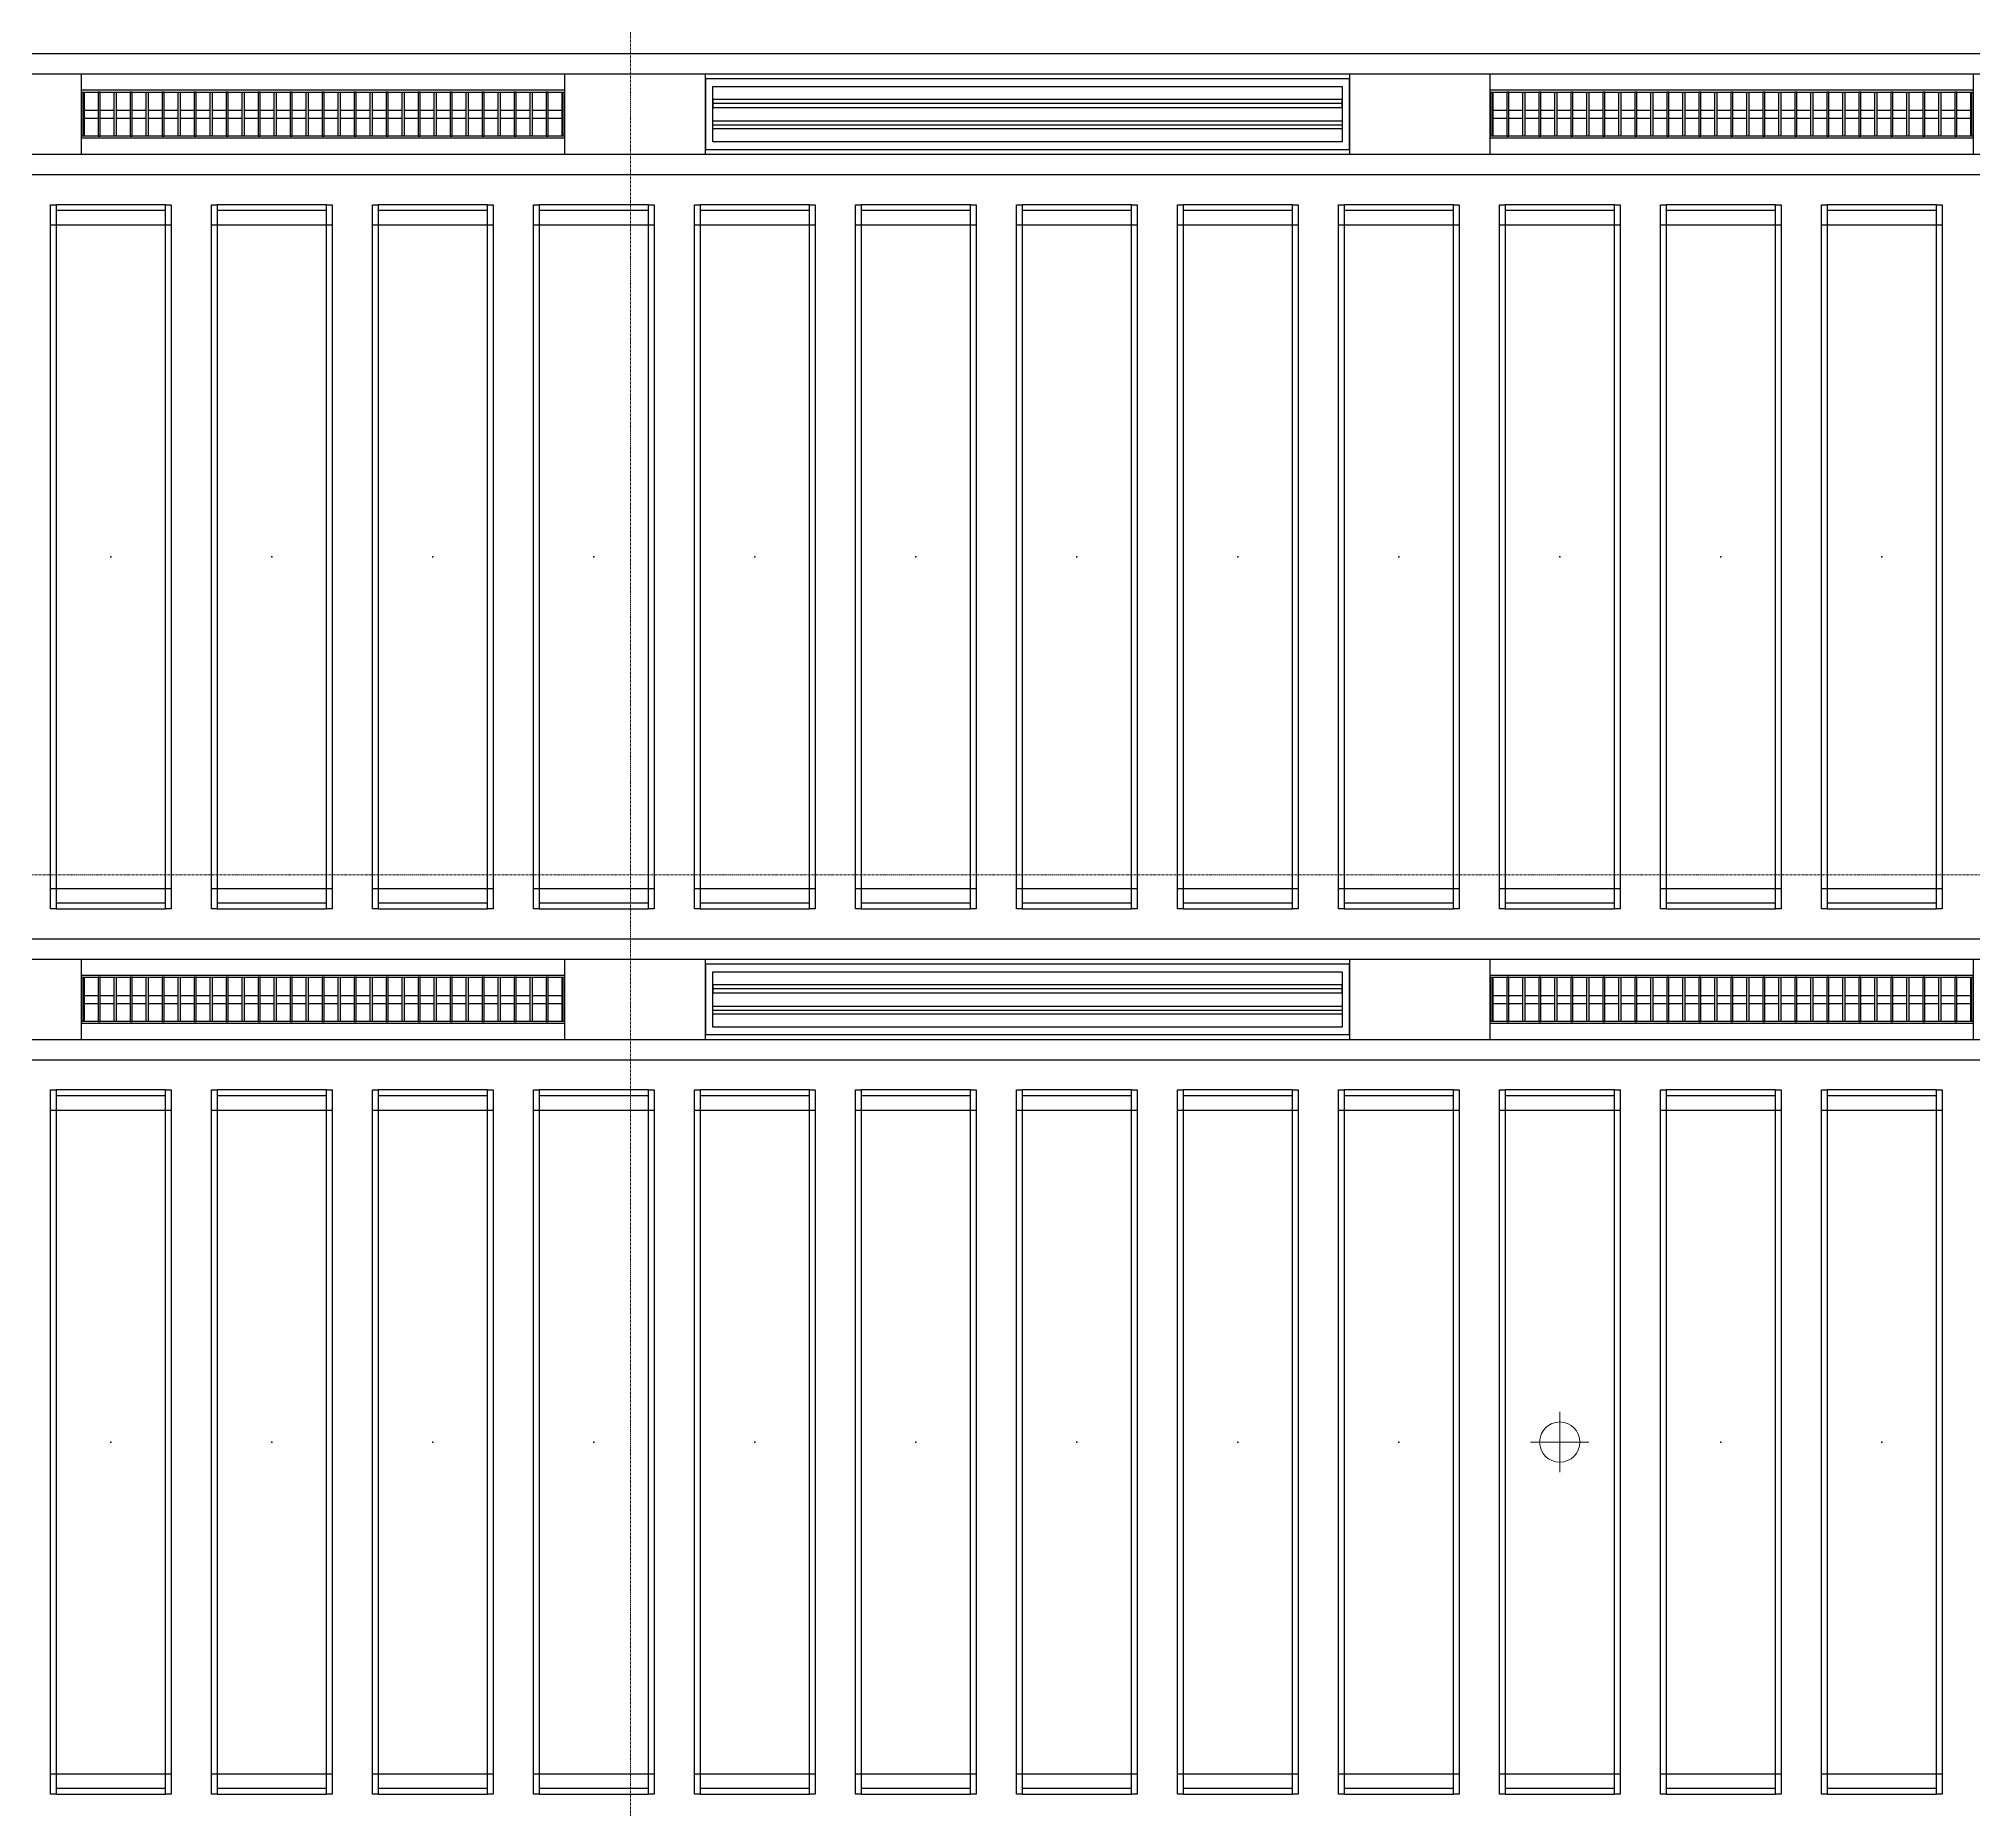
# Model space of a CAD drawing. Header units: millimetres. Extents: x -962357 to -591933, y -35273 to 59420.
# Drawn here: x -711951 to -707144, y 1258 to 5658 of the extents above; entities that cross this region are included whole.
import ezdxf
from ezdxf.enums import TextEntityAlignment as Align

# ---------------------------------------------------------------- set-up
doc = ezdxf.new("R2010")
doc.units = ezdxf.units.MM
doc.linetypes.add('DPA_Grid _ Level 100', pattern=[10, 5.5, -1.6, 1.3, -1.6])
for name, color, linetype in [('000 - WIPEOUT', 250, 'Continuous'), ('001 - ASCESSORIES', 251, 'Continuous'), ('A04_TUBE SERIES', 2, 'Continuous'), ('A11_ALU.SOLID SHEET', 2, 'Continuous')]:
    doc.layers.add(name, color=color, linetype=linetype)
for name, color, linetype, lineweight in [('008 - LIGHTING', 1, 'Continuous', 9), ('A-DETL-GENF', 2, 'Continuous', 9), ('E-LITE-EQPM', 2, 'Continuous', 9), ('S-GRID', 251, 'Continuous', 9)]:
    doc.layers.add(name, color=color, linetype=linetype, lineweight=lineweight)

# ---------------------------------------------------------------- blocks, each defined once
blk = doc.blocks.new('LGF_DL_SAA_LowPower_DL1a - LGF_DL_SAA_LowPower_DL1a-8832329-4130-01 MULTI-PURPOSE LEVEL - REFLECTED CEILING PLAN')
at = {"layer": 'A-DETL-GENF'}
for p, q in [((0, 75), (0, -75)), ((72.5, 0), (-72.5, 0))]:
    blk.add_line(p, q, dxfattribs=at)
blk.add_circle((0, 0), 50, dxfattribs=at)
blk = doc.blocks.new('C-1-PP19-AR-4130-01-B_20250829-225100_EXLIGHT')
at = {"layer": 'E-LITE-EQPM', "extrusion": (0, 0, -1), "rotation": 180}
blk.add_blockref('LGF_DL_SAA_LowPower_DL1a - LGF_DL_SAA_LowPower_DL1a-8832329-4130-01 MULTI-PURPOSE LEVEL - REFLECTED CEILING PLAN', (-36508.5, -1410), dxfattribs=at)
blk = doc.blocks.new('*U742')
blk.add_point((0, 0))
at = {"layer": 'Defpoints', "color": 250}
blk.add_text('AL.SHEET-HAT-TYPE-C', height=7, rotation=270, dxfattribs=at).set_placement((15, 0), align=Align.BOTTOM_CENTER)
blk.add_wipeout([(0, -100), (350, -100), (350, 100), (0, 100)]).dxf.layer = '000 - WIPEOUT'
at = {"layer": 'A11_ALU.SOLID SHEET', "color": 0}
blk.add_lwpolyline([(0, -100), (350, -100), (350, 100), (0, 100)], close=True, dxfattribs=at)
blk = doc.blocks.new('*U724')
blk.add_wipeout([(-25, 0), (25, 0), (25, 24555), (-25, 24555)]).dxf.layer = '000 - WIPEOUT'
at = {"layer": 'A04_TUBE SERIES', "color": 0}
blk.add_lwpolyline([(-25, 0), (25, 0), (25, 24555), (-25, 24555)], close=True, dxfattribs=at)
at = {"layer": 'Defpoints', "color": 250, "flags": 1}
blk.add_attdef('EXTR.OVL-LENGTH_', (-33.1, -9), '', height=5, dxfattribs=at)
blk = doc.blocks.new('*U726')
blk.add_wipeout([(-25, 0), (25, 0), (25, 24555), (-25, 24555)]).dxf.layer = '000 - WIPEOUT'
at = {"layer": 'A04_TUBE SERIES', "color": 0}
blk.add_lwpolyline([(-25, 0), (25, 0), (25, 24555), (-25, 24555)], close=True, dxfattribs=at)
at = {"layer": 'Defpoints', "color": 250, "flags": 1}
blk.add_attdef('EXTR.OVL-LENGTH_', (-33.1, -9), '', height=5, dxfattribs=at)
blk = doc.blocks.new('*U526')
at = {"layer": '001 - ASCESSORIES', "color": 0, "linetype": 'ByBlock'}
blk.add_lwpolyline([(800, 87.5), (-800, 87.5), (-800, -87.5), (800, -87.5)], close=True, dxfattribs=at)
at = {"layer": '001 - ASCESSORIES', "linetype": 'ByBlock'}
for points in [[(-781.5, 69), (781.5, 69), (781.5, -69), (-781.5, -69)], [(781.5, 36.3), (-781.5, 36.3), (-781.5, 16.3), (781.5, 16.3)], [(-781.5, -16.3), (781.5, -16.3), (781.5, -36.3), (-781.5, -36.3)]]:
    blk.add_lwpolyline(points, close=True, dxfattribs=at)
for points in [[(781.5, 26.3), (-781.5, 26.3)], [(-781.5, -26.3), (781.5, -26.3)]]:
    blk.add_lwpolyline(points, dxfattribs=at)
blk = doc.blocks.new('*U570')
at = {"color": 1}
blk.add_wipeout([(600, -60), (-600, -60), (-600, 60), (600, 60)], dxfattribs=at).dxf.layer = '000 - WIPEOUT'
at = {"layer": '001 - ASCESSORIES', "color": 0}
blk.add_lwpolyline([(600, -60), (-600, -60), (-600, 60), (600, 60)], close=True, dxfattribs=at)
at = {"layer": '001 - ASCESSORIES'}
for points in [[(-593.5, -55), (-598.5, -55), (-598.5, 55), (-593.5, 55)], [(595, -55), (-595, -55), (-595, 55), (595, 55)], [(-558.8, -55), (-553.8, -55), (-553.8, 55), (-558.8, 55)], [(-514, -55), (-519, -55), (-519, 55), (-514, 55)], [(-479.3, -55), (-474.3, -55), (-474.3, 55), (-479.3, 55)], [(-434.6, -55), (-439.6, -55), (-439.6, 55), (-434.6, 55)], [(-399.8, -55), (-394.8, -55), (-394.8, 55), (-399.8, 55)], [(-355.1, -55), (-360.1, -55), (-360.1, 55), (-355.1, 55)], [(-320.4, -55), (-315.4, -55), (-315.4, 55), (-320.4, 55)], [(-275.6, -55), (-280.6, -55), (-280.6, 55), (-275.6, 55)], [(-240.9, -55), (-235.9, -55), (-235.9, 55), (-240.9, 55)], [(-196.2, -55), (-201.2, -55), (-201.2, 55), (-196.2, 55)], [(-161.4, -55), (-156.4, -55), (-156.4, 55), (-161.4, 55)], [(-116.7, -55), (-121.7, -55), (-121.7, 55), (-116.7, 55)], [(-82, -55), (-77, -55), (-77, 55), (-82, 55)], [(-37.2, -55), (-42.2, -55), (-42.2, 55), (-37.2, 55)], [(-2.5, -55), (2.5, -55), (2.5, 55), (-2.5, 55)], [(42.2, -55), (37.2, -55), (37.2, 55), (42.2, 55)], [(77, -55), (82, -55), (82, 55), (77, 55)], [(121.7, -55), (116.7, -55), (116.7, 55), (121.7, 55)], [(156.4, -55), (161.4, -55), (161.4, 55), (156.4, 55)], [(201.2, -55), (196.2, -55), (196.2, 55), (201.2, 55)], [(235.9, -55), (240.9, -55), (240.9, 55), (235.9, 55)], [(280.6, -55), (275.6, -55), (275.6, 55), (280.6, 55)], [(315.4, -55), (320.4, -55), (320.4, 55), (315.4, 55)], [(360.1, -55), (355.1, -55), (355.1, 55), (360.1, 55)], [(394.8, -55), (399.8, -55), (399.8, 55), (394.8, 55)], [(439.6, -55), (434.6, -55), (434.6, 55), (439.6, 55)], [(474.3, -55), (479.3, -55), (479.3, 55), (474.3, 55)], [(519, -55), (514, -55), (514, 55), (519, 55)], [(553.8, -55), (558.8, -55), (558.8, 55), (553.8, 55)], [(598.5, -55), (593.5, -55), (593.5, 55), (598.5, 55)]]:
    blk.add_lwpolyline(points, close=True, dxfattribs=at)
for points in [[(-593.5, 10), (-558.8, 10)], [(-553.8, 10), (-519, 10)], [(-514, 10), (-479.3, 10)], [(-474.3, 10), (-439.6, 10)], [(-434.6, 10), (-399.8, 10)], [(-394.8, 10), (-360.1, 10)], [(-355.1, 10), (-320.4, 10)], [(-315.4, 10), (-280.6, 10)], [(-275.6, 10), (-240.9, 10)], [(-235.9, 10), (-201.2, 10)], [(-196.2, 10), (-161.4, 10)], [(-156.4, 10), (-121.7, 10)], [(-116.7, 10), (-82, 10)], [(-77, 10), (-42.2, 10)], [(-37.2, 10), (-2.5, 10)], [(2.5, 10), (37.2, 10)], [(42.2, 10), (77, 10)], [(82, 10), (116.7, 10)], [(121.7, 10), (156.4, 10)], [(161.4, 10), (196.2, 10)], [(201.2, 10), (235.9, 10)], [(240.9, 10), (275.6, 10)], [(280.6, 10), (315.4, 10)], [(320.4, 10), (355.1, 10)], [(360.1, 10), (394.8, 10)], [(399.8, 10), (434.6, 10)], [(439.6, 10), (474.3, 10)], [(479.3, 10), (514, 10)], [(519, 10), (553.8, 10)], [(558.8, 10), (593.5, 10)], [(-593.5, -10), (-558.8, -10)], [(-553.8, -10), (-519, -10)], [(-514, -10), (-479.3, -10)], [(-474.3, -10), (-439.6, -10)], [(-434.6, -10), (-399.8, -10)], [(-394.8, -10), (-360.1, -10)], [(-355.1, -10), (-320.4, -10)], [(-315.4, -10), (-280.6, -10)], [(-275.6, -10), (-240.9, -10)], [(-235.9, -10), (-201.2, -10)], [(-196.2, -10), (-161.4, -10)], [(-156.4, -10), (-121.7, -10)], [(-116.7, -10), (-82, -10)], [(-77, -10), (-42.2, -10)], [(-37.2, -10), (-2.5, -10)], [(2.5, -10), (37.2, -10)], [(42.2, -10), (77, -10)], [(82, -10), (116.7, -10)], [(121.7, -10), (156.4, -10)], [(161.4, -10), (196.2, -10)], [(201.2, -10), (235.9, -10)], [(240.9, -10), (275.6, -10)], [(280.6, -10), (315.4, -10)], [(320.4, -10), (355.1, -10)], [(360.1, -10), (394.8, -10)], [(399.8, -10), (434.6, -10)], [(439.6, -10), (474.3, -10)], [(479.3, -10), (514, -10)], [(519, -10), (553.8, -10)], [(558.8, -10), (593.5, -10)]]:
    blk.add_lwpolyline(points, dxfattribs=at)
blk = doc.blocks.new('*U734')
blk.add_wipeout([(-25, 0), (25, 0), (25, 81755), (-25, 81755)]).dxf.layer = '000 - WIPEOUT'
at = {"layer": 'A04_TUBE SERIES', "color": 0}
blk.add_lwpolyline([(-25, 0), (25, 0), (25, 81755), (-25, 81755)], close=True, dxfattribs=at)
at = {"layer": 'Defpoints', "color": 250, "flags": 1}
blk.add_attdef('EXTR.OVL-LENGTH_', (-33.1, -9), '', height=5, dxfattribs=at)
blk = doc.blocks.new('*U731')
blk.add_wipeout([(-25, 0), (25, 0), (25, 81755), (-25, 81755)]).dxf.layer = '000 - WIPEOUT'
at = {"layer": 'A04_TUBE SERIES', "color": 0}
blk.add_lwpolyline([(-25, 0), (25, 0), (25, 81755), (-25, 81755)], close=True, dxfattribs=at)
at = {"layer": 'Defpoints', "color": 250, "flags": 1}
blk.add_attdef('EXTR.OVL-LENGTH_', (-33.1, -9), '', height=5, dxfattribs=at)
blk = doc.blocks.new('*U619')
for p, q in [((-825.3, 650), (-825.3, 950)), ((825, 950), (825, 650)), ((-825.3, 250), (-825.3, 550)), ((825, 550), (825, 250)), ((-825.3, -150), (-825.3, 150)), ((825, 150), (825, -150)), ((-825.3, -550), (-825.3, -250)), ((825, -250), (825, -550)), ((-825.3, -950), (-825.3, -650)), ((825, -650), (825, -950)), ((-825.3, -1350), (-825.3, -1050)), ((825, -1050), (825, -1350)), ((-825.3, -1750), (-825.3, -1450)), ((825, -1450), (825, -1750)), ((-825.3, -2150), (-825.3, -1850)), ((825, -1850), (825, -2150)), ((-825.3, -2550), (-825.3, -2250)), ((825, -2250), (825, -2550)), ((-825.3, -2950), (-825.3, -2650)), ((825, -2650), (825, -2950)), ((-825.3, -3350), (-825.3, -3050)), ((825, -3050), (825, -3350)), ((-825.3, -3750), (-825.3, -3450)), ((825, -3450), (825, -3750))]:
    blk.add_line(p, q)
for p in [(0, 800), (0, 400), (0, 0), (0, -400), (0, -800), (0, -1200), (0, -1600), (0, -2000), (0, -2400), (0, -2800), (0, -3200), (0, -3600)]:
    blk.add_point(p)
at = {"layer": 'A11_ALU.SOLID SHEET', "color": 0}
for points in [[(-875, 950), (875, 950), (875, 936), (-875, 936)], [(-875, 664), (-861, 664), (-861, 936), (-875, 936)], [(875, 936), (861, 936), (861, 664), (875, 664)], [(-875, 664), (875, 664), (875, 650), (-875, 650)], [(-875, 550), (875, 550), (875, 536), (-875, 536)], [(-875, 264), (-861, 264), (-861, 536), (-875, 536)], [(875, 536), (861, 536), (861, 264), (875, 264)], [(-875, 264), (875, 264), (875, 250), (-875, 250)], [(-875, 150), (875, 150), (875, 136), (-875, 136)], [(-875, -136), (-861, -136), (-861, 136), (-875, 136)], [(875, 136), (861, 136), (861, -136), (875, -136)], [(-875, -136), (875, -136), (875, -150), (-875, -150)], [(-875, -250), (875, -250), (875, -264), (-875, -264)], [(-875, -536), (-861, -536), (-861, -264), (-875, -264)], [(875, -264), (861, -264), (861, -536), (875, -536)], [(-875, -536), (875, -536), (875, -550), (-875, -550)], [(-875, -650), (875, -650), (875, -664), (-875, -664)], [(-875, -936), (-861, -936), (-861, -664), (-875, -664)], [(875, -664), (861, -664), (861, -936), (875, -936)], [(-875, -936), (875, -936), (875, -950), (-875, -950)], [(-875, -1050), (875, -1050), (875, -1064), (-875, -1064)], [(-875, -1336), (-861, -1336), (-861, -1064), (-875, -1064)], [(875, -1064), (861, -1064), (861, -1336), (875, -1336)], [(-875, -1336), (875, -1336), (875, -1350), (-875, -1350)], [(-875, -1450), (875, -1450), (875, -1464), (-875, -1464)], [(-875, -1736), (-861, -1736), (-861, -1464), (-875, -1464)], [(875, -1464), (861, -1464), (861, -1736), (875, -1736)], [(-875, -1736), (875, -1736), (875, -1750), (-875, -1750)], [(-875, -1850), (875, -1850), (875, -1864), (-875, -1864)], [(-875, -2136), (-861, -2136), (-861, -1864), (-875, -1864)], [(875, -1864), (861, -1864), (861, -2136), (875, -2136)], [(-875, -2136), (875, -2136), (875, -2150), (-875, -2150)], [(-875, -2250), (875, -2250), (875, -2264), (-875, -2264)], [(-875, -2536), (-861, -2536), (-861, -2264), (-875, -2264)], [(875, -2264), (861, -2264), (861, -2536), (875, -2536)], [(-875, -2536), (875, -2536), (875, -2550), (-875, -2550)], [(-875, -2650), (875, -2650), (875, -2664), (-875, -2664)], [(-875, -2936), (-861, -2936), (-861, -2664), (-875, -2664)], [(875, -2664), (861, -2664), (861, -2936), (875, -2936)], [(-875, -2936), (875, -2936), (875, -2950), (-875, -2950)], [(-875, -3050), (875, -3050), (875, -3064), (-875, -3064)], [(-875, -3336), (-861, -3336), (-861, -3064), (-875, -3064)], [(875, -3064), (861, -3064), (861, -3336), (875, -3336)], [(-875, -3336), (875, -3336), (875, -3350), (-875, -3350)], [(-875, -3450), (875, -3450), (875, -3464), (-875, -3464)], [(-875, -3736), (-861, -3736), (-861, -3464), (-875, -3464)], [(875, -3464), (861, -3464), (861, -3736), (875, -3736)], [(-875, -3736), (875, -3736), (875, -3750), (-875, -3750)]]:
    blk.add_lwpolyline(points, close=True, dxfattribs=at)
blk = doc.blocks.new('*U621')
for p, q in [((-825.3, 4250), (-825.3, 4550)), ((825, 4550), (825, 4250)), ((-825.3, 3850), (-825.3, 4150)), ((825, 4150), (825, 3850)), ((-825.3, 3450), (-825.3, 3750)), ((825, 3750), (825, 3450)), ((-825.3, 3050), (-825.3, 3350)), ((825, 3350), (825, 3050)), ((-825.3, 2650), (-825.3, 2950)), ((825, 2950), (825, 2650)), ((-825.3, 2250), (-825.3, 2550)), ((825, 2550), (825, 2250)), ((-825.3, 1850), (-825.3, 2150)), ((825, 2150), (825, 1850)), ((-825.3, 1450), (-825.3, 1750)), ((825, 1750), (825, 1450)), ((-825.3, 1050), (-825.3, 1350)), ((825, 1350), (825, 1050)), ((-825.3, 650), (-825.3, 950)), ((825, 950), (825, 650)), ((-825.3, 250), (-825.3, 550)), ((825, 550), (825, 250)), ((-825.3, -150), (-825.3, 150)), ((825, 150), (825, -150))]:
    blk.add_line(p, q)
for p in [(0, 4400), (0, 4000), (0, 3600), (0, 3200), (0, 2800), (0, 2400), (0, 2000), (0, 1600), (0, 1200), (0, 800), (0, 400), (0, 0)]:
    blk.add_point(p)
at = {"layer": 'A11_ALU.SOLID SHEET', "color": 0}
for points in [[(-875, 4550), (875, 4550), (875, 4536), (-875, 4536)], [(-875, 4264), (-861, 4264), (-861, 4536), (-875, 4536)], [(875, 4536), (861, 4536), (861, 4264), (875, 4264)], [(-875, 4264), (875, 4264), (875, 4250), (-875, 4250)], [(-875, 4150), (875, 4150), (875, 4136), (-875, 4136)], [(-875, 3864), (-861, 3864), (-861, 4136), (-875, 4136)], [(875, 4136), (861, 4136), (861, 3864), (875, 3864)], [(-875, 3864), (875, 3864), (875, 3850), (-875, 3850)], [(-875, 3750), (875, 3750), (875, 3736), (-875, 3736)], [(-875, 3464), (-861, 3464), (-861, 3736), (-875, 3736)], [(875, 3736), (861, 3736), (861, 3464), (875, 3464)], [(-875, 3464), (875, 3464), (875, 3450), (-875, 3450)], [(-875, 3350), (875, 3350), (875, 3336), (-875, 3336)], [(-875, 3064), (-861, 3064), (-861, 3336), (-875, 3336)], [(875, 3336), (861, 3336), (861, 3064), (875, 3064)], [(-875, 3064), (875, 3064), (875, 3050), (-875, 3050)], [(-875, 2950), (875, 2950), (875, 2936), (-875, 2936)], [(-875, 2664), (-861, 2664), (-861, 2936), (-875, 2936)], [(875, 2936), (861, 2936), (861, 2664), (875, 2664)], [(-875, 2664), (875, 2664), (875, 2650), (-875, 2650)], [(-875, 2550), (875, 2550), (875, 2536), (-875, 2536)], [(-875, 2264), (-861, 2264), (-861, 2536), (-875, 2536)], [(875, 2536), (861, 2536), (861, 2264), (875, 2264)], [(-875, 2264), (875, 2264), (875, 2250), (-875, 2250)], [(-875, 2150), (875, 2150), (875, 2136), (-875, 2136)], [(-875, 1864), (-861, 1864), (-861, 2136), (-875, 2136)], [(875, 2136), (861, 2136), (861, 1864), (875, 1864)], [(-875, 1864), (875, 1864), (875, 1850), (-875, 1850)], [(-875, 1750), (875, 1750), (875, 1736), (-875, 1736)], [(-875, 1464), (-861, 1464), (-861, 1736), (-875, 1736)], [(875, 1736), (861, 1736), (861, 1464), (875, 1464)], [(-875, 1464), (875, 1464), (875, 1450), (-875, 1450)], [(-875, 1350), (875, 1350), (875, 1336), (-875, 1336)], [(-875, 1064), (-861, 1064), (-861, 1336), (-875, 1336)], [(875, 1336), (861, 1336), (861, 1064), (875, 1064)], [(-875, 1064), (875, 1064), (875, 1050), (-875, 1050)], [(-875, 950), (875, 950), (875, 936), (-875, 936)], [(-875, 664), (-861, 664), (-861, 936), (-875, 936)], [(875, 936), (861, 936), (861, 664), (875, 664)], [(-875, 664), (875, 664), (875, 650), (-875, 650)], [(-875, 550), (875, 550), (875, 536), (-875, 536)], [(-875, 264), (-861, 264), (-861, 536), (-875, 536)], [(875, 536), (861, 536), (861, 264), (875, 264)], [(-875, 264), (875, 264), (875, 250), (-875, 250)], [(-875, 150), (875, 150), (875, 136), (-875, 136)], [(-875, -136), (-861, -136), (-861, 136), (-875, 136)], [(875, 136), (861, 136), (861, -136), (875, -136)], [(-875, -136), (875, -136), (875, -150), (-875, -150)]]:
    blk.add_lwpolyline(points, close=True, dxfattribs=at)
blk = doc.blocks.new('*U856')
at = {"layer": 'A11_ALU.SOLID SHEET', "color": 1}
for p in [(32486, 1890), (34036, 1890), (35986, 1890), (37536, 1890), (32486, -310), (34036, -310), (35986, -310), (37536, -310)]:
    blk.add_blockref('*U742', p, dxfattribs=at)
at = {"layer": 'A11_ALU.SOLID SHEET', "color": 0, "linetype": 'ByBlock', "rotation": 90}
for name, p in [('*U619', (33708.5, 790)), ('*U621', (37308.5, -1410))]:
    blk.add_blockref(name, p, dxfattribs=at)
at = {"layer": '008 - LIGHTING'}
for name, p in [('*U526', (35186, 1890)), ('*U570', (33436, 1890)), ('*U570', (36936, 1890)), ('*U526', (35186, -310)), ('*U570', (33436, -310)), ('*U570', (36936, -310))]:
    blk.add_blockref(name, p, dxfattribs=at)
at = {"layer": 'A04_TUBE SERIES', "color": 0, "linetype": 'ByBlock', "rotation": 270}
for name, p in [('*U734', (21303.5, 2015)), ('*U731', (21303.5, 1765)), ('*U726', (21303.5, -185)), ('*U724', (21303.5, -435))]:
    blk.add_blockref(name, p, dxfattribs=at)

msp = doc.modelspace()

# ---------------------------------------------------------------- block references
at = {"layer": 'A11_ALU.SOLID SHEET', "color": 2}
msp.add_blockref('*U856', (-744680, 3580), dxfattribs=at)

# ---------------------------------------------------------------- next in the draw order: linework, layer by layer
at = {"layer": 'S-GRID', "linetype": 'DPA_Grid _ Level 100'}
for p, q in [((-710480, -30741.3), (-710480, 54920.2)), ((-602984.2, 3580), (-957857, 3580))]:
    msp.add_line(p, q, dxfattribs=at)

# ---------------------------------------------------------------- next in the draw order: block references
msp.add_blockref('C-1-PP19-AR-4130-01-B_20250829-225100_EXLIGHT', (-744680, 3580))

doc.saveas('drawing.dxf')
